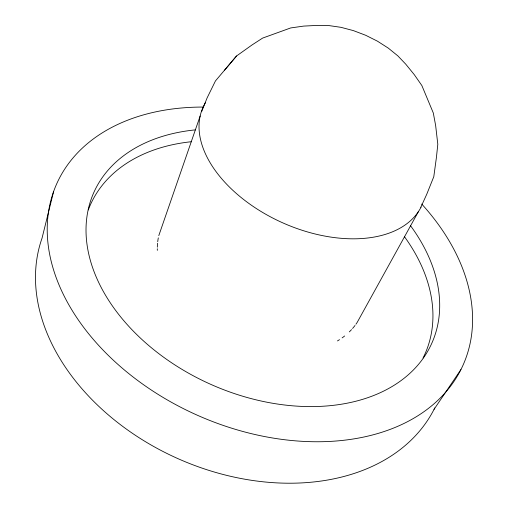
<?xml version="1.0" encoding="UTF-8"?>
<svg xmlns="http://www.w3.org/2000/svg" width="508" height="508" viewBox="0 0 508 508"><rect width="100%" height="100%" fill="white"/><g stroke="black" fill="none" stroke-linecap="round" stroke-linejoin="round"><path stroke-width="0.76" d="M53.619 191.516L42.05 238.138A214.141 155.283 24 0 0 180.804 459.892A214.141 155.283 24 0 0 434.759 407.937M158.794 235.623L200.152 116.034M201.784 111.309L207.086 97.961L215.449 80.937L236.55 55.975L252.051 44.939L262.649 38.081L290.697 27.94L303.727 26.092L317.405 25.4L328.816 25.565L340.944 27.324L353.365 30.601L365.665 35.268L377.438 41.173L388.296 48.12L397.859 55.886L405.797 64.224L414.255 74.632L421.85 85.528L433.305 112.986L435.642 125.508L437.807 144.272L436.423 157.423L433.8 176.67L426.752 194.246L420.808 207.289M418.395 211.658L357.207 322.358A109.074 75.908 24 0 1 355.924 324.231M434.048 409.346L460.927 369.564M224.555 70.174L236.55 55.975M421.094 207.048A119.92 72.987 24 0 1 277.127 220.231A119.92 72.987 24 0 1 205.461 102.654M355.016 325.463A109.074 75.908 24 0 1 352.571 328.46M351.53 329.629A109.074 75.908 24 0 1 349.333 331.883M344.634 335.991A109.074 75.908 24 0 1 342.138 337.871M339.509 339.655A109.074 75.908 24 0 1 337.452 340.925M157.328 250.355A109.074 75.908 24 0 1 157.302 248.755M157.328 247.161A109.074 75.908 24 0 1 157.556 243.224M157.721 241.668A109.074 75.908 24 0 1 158.318 237.852M421.704 204.019A222.479 154.089 24 0 1 372.897 434.867A222.479 154.089 24 0 1 65.176 298.05A222.479 154.089 24 0 1 203.632 107.067M410.508 225.692A185.039 127.698 24 0 1 350.526 402.488A185.039 127.698 24 0 1 103.981 292.589A185.039 127.698 24 0 1 195.536 129.864M88.29 209.925A183.166 128.029 24 0 1 191.433 141.713M404.444 236.665A183.166 128.029 24 0 1 423.056 357.988"/></g></svg>
